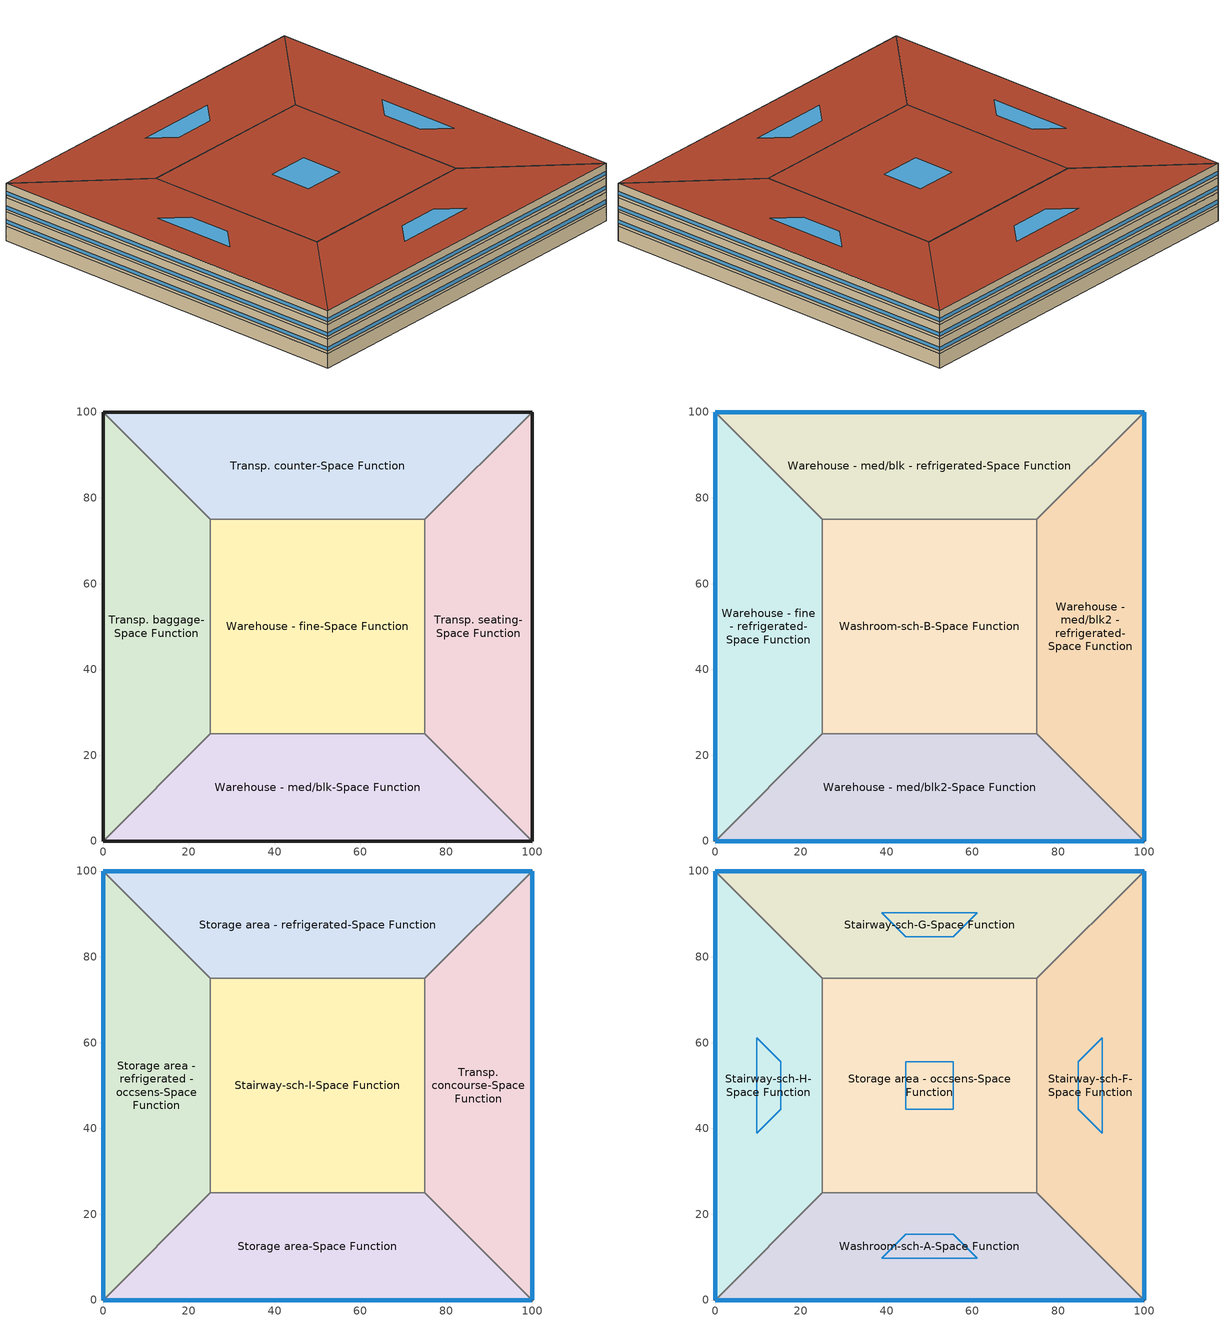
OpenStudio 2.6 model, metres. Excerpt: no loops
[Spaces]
Transp. baggage-Space Function
 floor ground: 0,0 0,100 25,75 25,25 z0
 wall ground: 0,100 0,0 z0:3.8
 wall to Transp. counter-Space Function: 25,75 0,100 z0:3.8
 wall to Warehouse - fine-Space Function: 25,25 25,75 z0:3.8
 wall to Warehouse - med/blk-Space Function: 0,0 25,25 z0:3.8
Transp. counter-Space Function
 floor ground: 0,100 100,100 75,75 25,75 z0
 wall ground: 100,100 0,100 z0:3.8
 wall to Transp. seating-Space Function: 75,75 100,100 z0:3.8
 wall to Warehouse - fine-Space Function: 25,75 75,75 z0:3.8
Transp. seating-Space Function
 floor ground: 100,100 100,0 75,25 75,75 z0
 wall ground: 100,0 100,100 z0:3.8
 wall to Warehouse - med/blk-Space Function: 75,25 100,0 z0:3.8
 wall to Warehouse - fine-Space Function: 75,75 75,25 z0:3.8
Warehouse - med/blk-Space Function
 floor ground: 100,0 0,0 25,25 75,25 z0
 wall ground: 0,0 100,0 z0:3.8
 wall to Warehouse - fine-Space Function: 75,25 25,25 z0:3.8
Warehouse - fine-Space Function
 floor ground: 25,25 25,75 75,75 75,25 z0
Warehouse - fine - refrigerated-Space Function
 floor to Transp. baggage-Space Function: 0,0 0,100 25,75 25,25 z3.8
 wall outside: 0,100 0,0 z3.8:7.6
 wall to Warehouse - med/blk - refrigerated-Space Function: 25,75 0,100 z3.8:7.6
 wall to Washroom-sch-B-Space Function: 25,25 25,75 z3.8:7.6
 wall to Warehouse - med/blk2-Space Function: 0,0 25,25 z3.8:7.6
 window: 0,99.97 0,0.03 z4.56:5.51
Warehouse - med/blk - refrigerated-Space Function
 floor to Transp. counter-Space Function: 0,100 100,100 75,75 25,75 z3.8
 wall outside: 100,100 0,100 z3.8:7.6
 wall to Warehouse - med/blk2 - refrigerated-Space Function: 75,75 100,100 z3.8:7.6
 wall to Washroom-sch-B-Space Function: 25,75 75,75 z3.8:7.6
 window: 99.97,100 0.03,100 z4.56:5.51
Warehouse - med/blk2 - refrigerated-Space Function
 floor to Transp. seating-Space Function: 100,100 100,0 75,25 75,75 z3.8
 wall outside: 100,0 100,100 z3.8:7.6
 wall to Warehouse - med/blk2-Space Function: 75,25 100,0 z3.8:7.6
 wall to Washroom-sch-B-Space Function: 75,75 75,25 z3.8:7.6
 window: 100,0.03 100,99.97 z4.56:5.51
Warehouse - med/blk2-Space Function
 floor to Warehouse - med/blk-Space Function: 100,0 0,0 25,25 75,25 z3.8
 wall outside: 0,0 100,0 z3.8:7.6
 wall to Washroom-sch-B-Space Function: 75,25 25,25 z3.8:7.6
 window: 0.03,0 99.97,0 z4.56:5.51
Washroom-sch-B-Space Function
 floor to Warehouse - fine-Space Function: 25,25 25,75 75,75 75,25 z3.8
Storage area - refrigerated - occsens-Space Function
 floor to Warehouse - fine - refrigerated-Space Function: 0,0 0,100 25,75 25,25 z7.6
 wall outside: 0,100 0,0 z7.6:11.4
 wall to Storage area - refrigerated-Space Function: 25,75 0,100 z7.6:11.4
 wall to Stairway-sch-I-Space Function: 25,25 25,75 z7.6:11.4
 wall to Storage area-Space Function: 0,0 25,25 z7.6:11.4
 window: 0,99.97 0,0.03 z8.36:9.31
Storage area - refrigerated-Space Function
 floor to Warehouse - med/blk - refrigerated-Space Function: 0,100 100,100 75,75 25,75 z7.6
 wall outside: 100,100 0,100 z7.6:11.4
 wall to Transp. concourse-Space Function: 75,75 100,100 z7.6:11.4
 wall to Stairway-sch-I-Space Function: 25,75 75,75 z7.6:11.4
 window: 99.97,100 0.03,100 z8.36:9.31
Transp. concourse-Space Function
 floor to Warehouse - med/blk2 - refrigerated-Space Function: 100,100 100,0 75,25 75,75 z7.6
 wall outside: 100,0 100,100 z7.6:11.4
 wall to Storage area-Space Function: 75,25 100,0 z7.6:11.4
 wall to Stairway-sch-I-Space Function: 75,75 75,25 z7.6:11.4
 window: 100,0.03 100,99.97 z8.36:9.31
Storage area-Space Function
 floor to Warehouse - med/blk2-Space Function: 100,0 0,0 25,25 75,25 z7.6
 wall outside: 0,0 100,0 z7.6:11.4
 wall to Stairway-sch-I-Space Function: 75,25 25,25 z7.6:11.4
 window: 0.03,0 99.97,0 z8.36:9.31
Stairway-sch-I-Space Function
 floor to Washroom-sch-B-Space Function: 25,25 25,75 75,75 75,25 z7.6
Stairway-sch-H-Space Function
 floor to Storage area - refrigerated - occsens-Space Function: 0,0 0,100 25,75 25,25 z11.4
 wall outside: 0,100 0,0 z11.4:15.2
 wall to Stairway-sch-G-Space Function: 25,75 0,100 z11.4:15.2
 wall to Storage area - occsens-Space Function: 25,25 25,75 z11.4:15.2
 wall to Washroom-sch-A-Space Function: 0,0 25,25 z11.4:15.2
 window: 0,99.97 0,0.03 z12.16:13.11
 roof outside: 25,25 25,75 0,100 0,0 z15.2
 skylight: 15.3,44.41 15.3,55.59 9.7,61.18 9.7,38.82 z15.2
Stairway-sch-G-Space Function
 floor to Storage area - refrigerated-Space Function: 0,100 100,100 75,75 25,75 z11.4
 wall outside: 100,100 0,100 z11.4:15.2
 wall to Stairway-sch-F-Space Function: 75,75 100,100 z11.4:15.2
 wall to Storage area - occsens-Space Function: 25,75 75,75 z11.4:15.2
 window: 99.97,100 0.03,100 z12.16:13.11
 roof outside: 25,75 75,75 100,100 0,100 z15.2
 skylight: 44.41,84.7 55.59,84.7 61.18,90.3 38.82,90.3 z15.2
Stairway-sch-F-Space Function
 floor to Transp. concourse-Space Function: 100,100 100,0 75,25 75,75 z11.4
 wall outside: 100,0 100,100 z11.4:15.2
 wall to Washroom-sch-A-Space Function: 75,25 100,0 z11.4:15.2
 wall to Storage area - occsens-Space Function: 75,75 75,25 z11.4:15.2
 window: 100,0.03 100,99.97 z12.16:13.11
 roof outside: 75,75 75,25 100,0 100,100 z15.2
 skylight: 84.7,55.59 84.7,44.41 90.3,38.82 90.3,61.18 z15.2
Washroom-sch-A-Space Function
 floor to Storage area-Space Function: 100,0 0,0 25,25 75,25 z11.4
 wall outside: 0,0 100,0 z11.4:15.2
 wall to Storage area - occsens-Space Function: 75,25 25,25 z11.4:15.2
 window: 0.03,0 99.97,0 z12.16:13.11
 roof outside: 75,25 25,25 0,0 100,0 z15.2
 skylight: 55.59,15.3 44.41,15.3 38.82,9.7 61.18,9.7 z15.2
Storage area - occsens-Space Function
 floor to Stairway-sch-I-Space Function: 25,25 25,75 75,75 75,25 z11.4
 roof outside: 75,25 75,75 25,75 25,25 z15.2
 skylight: 55.59,44.41 55.59,55.59 44.41,55.59 44.41,44.41 z15.2
[Building]
Building 1: Default Construction Set=BTAP-Mass at hdd = 6250.0; Standards Number of Stories=4; Standards Number of Above Ground Stories=4; Standards Building Type=NECB2011_unknown
[Site]
Fort McMurray AP_AB_CAN: Latitude {deg}=56.653; Longitude {deg}=-111.223; Time Zone {hr}=-7; Elevation {m}=369.1
[Site:WaterMainsTemperature]
Calculation Method=Correlation; Annual Average Outdoor Air Temperature {C}=1.875; Maximum Difference In Monthly Average Outdoor Air Temperatures {deltaC}=34.4
[SizingPeriod:DesignDay] Barometric Pressure {Pa}=96969; Sky Clearness=0; Rain Indicator=0; Snow Indicator=0; Day of Month=21; Daylight Saving Time Indicator=0; Humidity Indicating Type=Wetbulb; Dry-Bulb Temperature Range Modifier Type=DefaultMultipliers
Name | Maximum Dry-Bulb Temperature {C} | Daily Dry-Bulb Temperature Range {deltaC} | Humidity Indicating Conditions at Maximum Dry-Bulb | Wind Speed {m/s} | Wind Direction {deg} | Month | Day Type | Solar Model Indicator | ASHRAE Taub | ASHRAE Taud
Fort McMurray AP Ann Htg 99.6% Condns DB | -36.2 | 0 | -36.2 | 1 | 90 | 1 | WinterDesignDay | ASHRAEClearSky
Fort McMurray AP Ann Clg .4% Condns DB=>MWB | 28.9 | 12.4 | 17.8 | 3.7 | 250 | 7 | SummerDesignDay | ASHRAETau | 0.377 | 2.403
[Site:GroundTemperature:BuildingSurface]
19.527, 19.502, 19.536, 19.598, 20.002, 21.64, 22.225, 22.375, 21.449, 20.121, 19.802, 19.633
[Material:NoMass] Roughness=Smooth; Thermal Absorptance=0.9; Solar Absorptance=0.7
Name | Thermal Resistance {m2-K/W} | Visible Absorptance
Typical Carpet Pad; Typical Carpet Pad 1 | 0.21648 | 0.8
Typical Insulation 1 | 5.91238 | 0.7
Typical Insulation 2 | 4.49096 | 0.7
Typical Insulation 3 | 6.17282 | 0.7
Typical Carpet Pad 2 | 1.25503 | 0.8
Typical Carpet Pad 3; Typical Carpet Pad 4 | 3.45515 | 0.8
Typical Insulation 4 | 0.454528 | 0.7
Typical Insulation 5 | 0.454545 | 0.7
[Material]
Name | Roughness | Thickness {m} | Conductivity {W/m-K} | Density {kg/m3} | Specific Heat {J/kg-K} | Thermal Absorptance | Solar Absorptance | Visible Absorptance
G05 25mm wood | MediumSmooth | 0.0254 | 0.15 | 608 | 1630 | 0.9 | 0.5 | 0.5
100mm Normalweight concrete floor 1 | MediumSmooth | 0.1016 | 2.31 | 2322 | 832
G01 13mm gypsum board 1 | Smooth | 0.0127 | 0.16 | 800 | 1090 | 0.9 | 0.7 | 0.5
4 in. Normalweight Concrete Floor 1 | MediumRough | 0.1016 | 2.31 | 2322 | 832 | 0.9 | 0.7 | 0.7
1IN Stucco 1 | Smooth | 0.0253 | 0.6918 | 1858 | 837 | 0.9 | 0.7 | 0.92
8IN CONCRETE HW RefBldg 1 | Rough | 0.2032 | 1.311 | 2240 | 836.8 | 0.9 | 0.7 | 0.7
1/2IN Gypsum 1 | Smooth | 0.0127 | 0.16 | 784.9 | 830 | 0.9 | 0.4 | 0.4
Metal Roof Surface 1; F08 Metal surface 1 | Smooth | 0.0008 | 45.28 | 7824 | 500 | 0.9 | 0.7 | 0.7
6 in. Normalweight Concrete Floor 1; 6 in. Normalweight Concrete Floor 2; 6 in. Normalweight Concrete Floor 3 | MediumRough | 0.1524 | 2.31 | 2322 | 832 | 0.9 | 0.7 | 0.7
[Construction]
BTAP-Int-Partition; BTAP-Int-Door: G05 25mm wood
BTAP-Int-Floor: 100mm Normalweight concrete floor 1, Typical Carpet Pad
BTAP-Int-Wall: G01 13mm gypsum board 1, G01 13mm gypsum board 1
BTAP-Int-Ceiling: Typical Carpet Pad, 100mm Normalweight concrete floor 1
BTAP-Int-Window: SimpleGlazing
BTAP-Ext-Floor-Mass:U-0.162: Typical Insulation 1, 4 in. Normalweight Concrete Floor 1, Typical Carpet Pad 1
BTAP-Ext-Wall-Mass:U-0.21: 1IN Stucco 1, 8IN CONCRETE HW RefBldg 1, Typical Insulation 2, 1/2IN Gypsum 1
BTAP-Ext-Roof-Metal:U-0.162: Metal Roof Surface 1, Typical Insulation 3
BTAP-Grnd-Floor-Mass:U-0.757: 6 in. Normalweight Concrete Floor 1, Typical Carpet Pad 2
BTAP-Grnd-Wall-Mass:U-0.284: 6 in. Normalweight Concrete Floor 2, Typical Carpet Pad 3
BTAP-Grnd-Roof-Mass:U-0.284: 6 in. Normalweight Concrete Floor 3, Typical Carpet Pad 4
BTAP-Ext-FixedWindow:U=0.220 SHGC=0.600; BTAP-Ext-GlassDoors:U=0.220 SHGC=0.600; BTAP-Ext-Skylights:U=0.220 SHGC=0.600; BTAP-Ext-DaylightDomes:U=0.220 SHGC=0.600; BTAP-Ext-DaylightDiffuser:U=0.220 SHGC=0.600: SimpleGlazing:U=0.220 SHGC=0.600
BTAP-Ext-Door:U-2.2: F08 Metal surface 1, Typical Insulation 4
BTAP-Ext-OverHeadDoor:U-2.2: Typical Insulation 5
[DefaultConstructionSet]
BTAP-Mass at hdd = 6250.0: Default Exterior Surface Constructions=BTAP-Mass at hdd = 6250.0; Default Interior Surface Constructions=Default Surface Constructions 2; Default Ground Contact Surface Constructions=BTAP-Mass at hdd = 6250.0 1; Default Exterior SubSurface Constructions=BTAP-Mass at hdd = 6250.0; Default Interior SubSurface Constructions=Default Sub Surface Constructions 2; Interior Partition Construction=BTAP-Int-Partition
[DefaultSurfaceConstructions]
Name | Floor Construction | Wall Construction | Roof Ceiling Construction
Default Surface Constructions 2 | BTAP-Int-Floor | BTAP-Int-Wall | BTAP-Int-Ceiling
BTAP-Mass at hdd = 6250.0 | BTAP-Ext-Floor-Mass:U-0.162 | BTAP-Ext-Wall-Mass:U-0.21 | BTAP-Ext-Roof-Metal:U-0.162
BTAP-Mass at hdd = 6250.0 1 | BTAP-Grnd-Floor-Mass:U-0.757 | BTAP-Grnd-Wall-Mass:U-0.284 | BTAP-Grnd-Roof-Mass:U-0.284
[DefaultSubSurfaceConstructions]
Name | Fixed Window Construction | Operable Window Construction | Door Construction | Glass Door Construction | Overhead Door Construction | Skylight Construction | Tubular Daylight Dome Construction | Tubular Daylight Diffuser Construction
Default Sub Surface Constructions 2 | BTAP-Int-Window | BTAP-Int-Window | BTAP-Int-Door
BTAP-Mass at hdd = 6250.0 | BTAP-Ext-FixedWindow:U=0.220 SHGC=0.600 | BTAP-Ext-FixedWindow:U=0.220 SHGC=0.600 | BTAP-Ext-Door:U-2.2 | BTAP-Ext-GlassDoors:U=0.220 SHGC=0.600 | BTAP-Ext-OverHeadDoor:U-2.2 | BTAP-Ext-Skylights:U=0.220 SHGC=0.600 | BTAP-Ext-DaylightDomes:U=0.220 SHGC=0.600 | BTAP-Ext-DaylightDiffuser:U=0.220 SHGC=0.600
[WindowMaterial:SimpleGlazingSystem] U-Factor {W/m2-K}=2.2; Solar Heat Gain Coefficient=0.6; Visible Transmittance=0.21
SimpleGlazing; SimpleGlazing:U=0.220 SHGC=0.600
[BuildingStory] Nominal Floor to Floor Height {m}=3.8
Name | Nominal Z Coordinate {m}
Story 1 | 0
Story 2 | 3.8
Story 3 | 7.6
Story 4 | 11.4
[Space]
Name | Space Type | Building Story | Thermal Zone
Transp. baggage-Space Function | Space Function Transp. baggage | Story 1 | ALL_ST=Transp. baggage_FL=Story 1_SCH=H
Transp. counter-Space Function | Space Function Transp. counter | Story 1 | ALL_ST=Transp. counter_FL=Story 1_SCH=H
Transp. seating-Space Function | Space Function Transp. seating | Story 1 | ALL_ST=Transp. seating_FL=Story 1_SCH=H
Warehouse - med/blk-Space Function | Space Function Warehouse - med/blk | Story 1 | ALL_ST=Warehouse - med/blk_FL=Story 1_SCH=A
Warehouse - fine-Space Function | Space Function Warehouse - fine | Story 1 | ALL_ST=Warehouse - fine_FL=Story 1_SCH=A
Warehouse - fine - refrigerated-Space Function | Space Function Warehouse - fine - refrigerated | Story 2 | ALL_ST=Warehouse - fine - refrigerated_FL=Story 2_SCH=A
Warehouse - med/blk - refrigerated-Space Function | Space Function Warehouse - med/blk - refrigerated | Story 2 | ALL_ST=Warehouse - med/blk - refrigerated_FL=Story 2_SCH=A
Warehouse - med/blk2 - refrigerated-Space Function | Space Function Warehouse - med/blk2 - refrigerated | Story 2 | ALL_ST=Warehouse - med/blk2 - refrigerated_FL=Story 2_SCH=A
Warehouse - med/blk2-Space Function | Space Function Warehouse - med/blk2 | Story 2 | ALL_ST=Warehouse - med/blk2_FL=Story 2_SCH=A
Washroom-sch-B-Space Function | Space Function Washroom-sch-A | Story 2 | WET_ST=Washroom-sch-B_FL=Story 2_SCHA
Storage area - refrigerated - occsens-Space Function | Space Function Storage area - refrigerated - occsens | Story 3 | ALL_ST=Storage area - refrigerated - occsens_FL=Story 3_SCH=E
Storage area - refrigerated-Space Function | Space Function Storage area - refrigerated | Story 3 | ALL_ST=Storage area - refrigerated_FL=Story 3_SCH=E
Transp. concourse-Space Function | Space Function Transp. concourse | Story 3 | ALL_ST=Transp. concourse_FL=Story 3_SCH=H
Storage area-Space Function | Space Function Storage area | Story 3 | ALL_ST=Storage area_FL=Story 3_SCH=E
Stairway-sch-I-Space Function | Space Function Stairway-sch-A | Story 3 | WILD_ST=Stairway-sch-I_FL=Story 3_SCH=A
Stairway-sch-H-Space Function | Space Function Stairway-sch-A | Story 4 | WILD_ST=Stairway-sch-H_FL=Story 4_SCH=A
Stairway-sch-G-Space Function | Space Function Stairway-sch-A | Story 4 | WILD_ST=Stairway-sch-G_FL=Story 4_SCH=A
Stairway-sch-F-Space Function | Space Function Stairway-sch-A | Story 4 | WILD_ST=Stairway-sch-F_FL=Story 4_SCH=A
Washroom-sch-A-Space Function | Space Function Washroom-sch-A | Story 4 | WET_ST=Washroom-sch-A_FL=Story 4_SCHA
Storage area - occsens-Space Function | Space Function Storage area - occsens | Story 4 | ALL_ST=Storage area - occsens_FL=Story 4_SCH=E
[SpaceType] Standards Building Type=Space Function
Name | Default Schedule Set | Design Specification Outdoor Air Object | Standards Space Type
Space Function Storage area | Space Function Storage area Schedule Set | Space Function Storage area Ventilation | Storage area
Space Function Storage area - occsens | Space Function Storage area - occsens Schedule Set | Space Function Storage area - occsens Ventilation | Storage area - occsens
Space Function Storage area - refrigerated | Space Function Storage area - refrigerated Schedule Set | Space Function Storage area - refrigerated Ventilation | Storage area - refrigerated
Space Function Storage area - refrigerated - occsens | Space Function Storage area - refrigerated - occsens Schedule Set | Space Function Storage area - refrigerated - occsens Ventilation | Storage area - refrigerated - occsens
Space Function Transp. baggage | Space Function Transp. baggage Schedule Set | Space Function Transp. baggage Ventilation | Transp. baggage
Space Function Transp. concourse | Space Function Transp. concourse Schedule Set | Space Function Transp. concourse Ventilation | Transp. concourse
Space Function Transp. counter | Space Function Transp. counter Schedule Set | Space Function Transp. counter Ventilation | Transp. counter
Space Function Transp. seating | Space Function Transp. seating Schedule Set | Space Function Transp. seating Ventilation | Transp. seating
Space Function Warehouse - fine | Space Function Warehouse - fine Schedule Set | Space Function Warehouse - fine Ventilation | Warehouse - fine
Space Function Warehouse - fine - refrigerated | Space Function Warehouse - fine - refrigerated Schedule Set | Space Function Warehouse - fine - refrigerated Ventilation | Warehouse - fine - refrigerated
Space Function Warehouse - med/blk | Space Function Warehouse - med/blk Schedule Set | Space Function Warehouse - med/blk Ventilation | Warehouse - med/blk
Space Function Warehouse - med/blk - refrigerated | Space Function Warehouse - med/blk - refrigerated Schedule Set | Space Function Warehouse - med/blk - refrigerated Ventilation | Warehouse - med/blk - refrigerated
Space Function Warehouse - med/blk2 | Space Function Warehouse - med/blk2 Schedule Set | Space Function Warehouse - med/blk2 Ventilation | Warehouse - med/blk2
Space Function Warehouse - med/blk2 - refrigerated | Space Function Warehouse - med/blk2 - refrigerated Schedule Set | Space Function Warehouse - med/blk2 - refrigerated Ventilation | Warehouse - med/blk2 - refrigerated
Space Function Washroom-sch-A | Space Function Washroom-sch-A Schedule Set | Space Function Washroom-sch-A Ventilation | Washroom-sch-A
Space Function Stairway-sch-A | Space Function Stairway-sch-A Schedule Set | Space Function Stairway-sch-A Ventilation | Stairway-sch-A
[People:Definition] Number of People Calculation Method=People/Area; Fraction Radiant=0.3
Name | People per Space Floor Area {person/m2}
Space Function Storage area People Definition; Space Function Storage area - occsens People Definition; Space Function Storage area - refrigerated People Definition; Space Function Storage area - refrigerated - occsens People Definition; Space Function Warehouse - med/blk People Definition; Space Function Warehouse - med/blk - refrigerated People Definition; Space Function Warehouse - med/blk2 People Definition; Space Function Warehouse - med/blk2 - refrigerated People Definition | 0.0100104
Space Function Transp. baggage People Definition; Space Function Transp. concourse People Definition | 0.0500522
Space Function Transp. counter People Definition; Space Function Transp. seating People Definition | 0.0999967
Space Function Warehouse - fine People Definition; Space Function Warehouse - fine - refrigerated People Definition | 0.0200209
Space Function Washroom-sch-A People Definition | 0.0333681
Space Function Stairway-sch-A People Definition | 0.0049514
[People] Work Efficiency Schedule=Work Efficiency Schedule; Clothing Insulation Schedule=Clothing Schedule; Air Velocity Schedule=Air Velocity Schedule; Multiplier=1
Name | People Definition | Space or SpaceType
Space Function Storage area People | Space Function Storage area People Definition | Space Function Storage area
Space Function Storage area - occsens People | Space Function Storage area - occsens People Definition | Space Function Storage area - occsens
Space Function Storage area - refrigerated People | Space Function Storage area - refrigerated People Definition | Space Function Storage area - refrigerated
Space Function Storage area - refrigerated - occsens People | Space Function Storage area - refrigerated - occsens People Definition | Space Function Storage area - refrigerated - occsens
Space Function Transp. baggage People | Space Function Transp. baggage People Definition | Space Function Transp. baggage
Space Function Transp. concourse People | Space Function Transp. concourse People Definition | Space Function Transp. concourse
Space Function Transp. counter People | Space Function Transp. counter People Definition | Space Function Transp. counter
Space Function Transp. seating People | Space Function Transp. seating People Definition | Space Function Transp. seating
Space Function Warehouse - fine People | Space Function Warehouse - fine People Definition | Space Function Warehouse - fine
Space Function Warehouse - fine - refrigerated People | Space Function Warehouse - fine - refrigerated People Definition | Space Function Warehouse - fine - refrigerated
Space Function Warehouse - med/blk People | Space Function Warehouse - med/blk People Definition | Space Function Warehouse - med/blk
Space Function Warehouse - med/blk - refrigerated People | Space Function Warehouse - med/blk - refrigerated People Definition | Space Function Warehouse - med/blk - refrigerated
Space Function Warehouse - med/blk2 People | Space Function Warehouse - med/blk2 People Definition | Space Function Warehouse - med/blk2
Space Function Warehouse - med/blk2 - refrigerated People | Space Function Warehouse - med/blk2 - refrigerated People Definition | Space Function Warehouse - med/blk2 - refrigerated
Space Function Washroom-sch-A People | Space Function Washroom-sch-A People Definition | Space Function Washroom-sch-A
Space Function Stairway-sch-A People | Space Function Stairway-sch-A People Definition | Space Function Stairway-sch-A
[Lights:Definition] Design Level Calculation Method=Watts/Area; Fraction Radiant=0.5; Fraction Visible=0.2
Name | Watts per Space Floor Area {W/m2}
Space Function Storage area Lights Definition; Space Function Storage area - refrigerated Lights Definition | 6.79994
Space Function Storage area - occsens Lights Definition; Space Function Storage area - refrigerated - occsens Lights Definition | 6.11995
Space Function Transp. baggage Lights Definition | 8.19993
Space Function Transp. concourse Lights Definition | 3.89997
Space Function Transp. counter Lights Definition | 11.5999
Space Function Transp. seating Lights Definition | 5.79995
Space Function Warehouse - fine Lights Definition; Space Function Warehouse - fine - refrigerated Lights Definition; Space Function Warehouse - med/blk2 Lights Definition; Space Function Warehouse - med/blk2 - refrigerated Lights Definition | 10.1999
Space Function Warehouse - med/blk Lights Definition; Space Function Warehouse - med/blk - refrigerated Lights Definition | 6.39995
Space Function Washroom-sch-A Lights Definition | 9.44992
Space Function Stairway-sch-A Lights Definition | 7.39994
[Lights] Fraction Replaceable=1
Name | Lights Definition | Space or SpaceType
Space Function Storage area Lights | Space Function Storage area Lights Definition | Space Function Storage area
Space Function Storage area - occsens Lights | Space Function Storage area - occsens Lights Definition | Space Function Storage area - occsens
Space Function Storage area - refrigerated Lights | Space Function Storage area - refrigerated Lights Definition | Space Function Storage area - refrigerated
Space Function Storage area - refrigerated - occsens Lights | Space Function Storage area - refrigerated - occsens Lights Definition | Space Function Storage area - refrigerated - occsens
Space Function Transp. baggage Lights | Space Function Transp. baggage Lights Definition | Space Function Transp. baggage
Space Function Transp. concourse Lights | Space Function Transp. concourse Lights Definition | Space Function Transp. concourse
Space Function Transp. counter Lights | Space Function Transp. counter Lights Definition | Space Function Transp. counter
Space Function Transp. seating Lights | Space Function Transp. seating Lights Definition | Space Function Transp. seating
Space Function Warehouse - fine Lights | Space Function Warehouse - fine Lights Definition | Space Function Warehouse - fine
Space Function Warehouse - fine - refrigerated Lights | Space Function Warehouse - fine - refrigerated Lights Definition | Space Function Warehouse - fine - refrigerated
Space Function Warehouse - med/blk Lights | Space Function Warehouse - med/blk Lights Definition | Space Function Warehouse - med/blk
Space Function Warehouse - med/blk - refrigerated Lights | Space Function Warehouse - med/blk - refrigerated Lights Definition | Space Function Warehouse - med/blk - refrigerated
Space Function Warehouse - med/blk2 Lights | Space Function Warehouse - med/blk2 Lights Definition | Space Function Warehouse - med/blk2
Space Function Warehouse - med/blk2 - refrigerated Lights | Space Function Warehouse - med/blk2 - refrigerated Lights Definition | Space Function Warehouse - med/blk2 - refrigerated
Space Function Washroom-sch-A Lights | Space Function Washroom-sch-A Lights Definition | Space Function Washroom-sch-A
Space Function Stairway-sch-A Lights | Space Function Stairway-sch-A Lights Definition | Space Function Stairway-sch-A
[DesignSpecification:OutdoorAir] Outdoor Air Method=Sum
Name | Outdoor Air Flow per Floor Area {m3/s-m2}
Space Function Storage area Ventilation; Space Function Storage area - occsens Ventilation; Space Function Storage area - refrigerated Ventilation; Space Function Storage area - refrigerated - occsens Ventilation | 0.0003556
Space Function Transp. baggage Ventilation; Space Function Transp. counter Ventilation | 0.00087884
Space Function Transp. concourse Ventilation; Space Function Transp. seating Ventilation | 0.0041148
Space Function Warehouse - fine Ventilation; Space Function Warehouse - fine - refrigerated Ventilation; Space Function Warehouse - med/blk Ventilation; Space Function Warehouse - med/blk - refrigerated Ventilation; Space Function Warehouse - med/blk2 Ventilation; Space Function Warehouse - med/blk2 - refrigerated Ventilation; Space Function Washroom-sch-A Ventilation; Space Function Stairway-sch-A Ventilation | 0.0003048
[DefaultScheduleSet] People Activity Level Schedule=NECB-Activity; Infiltration Schedule=Always On
Name | Number of People Schedule | Lighting Schedule | Electric Equipment Schedule
Space Function Storage area Schedule Set; Space Function Storage area - occsens Schedule Set; Space Function Storage area - refrigerated Schedule Set; Space Function Storage area - refrigerated - occsens Schedule Set | NECB-E-Occupancy | NECB-E-Lighting | NECB-E-Electric-Equipment
Space Function Transp. baggage Schedule Set; Space Function Transp. concourse Schedule Set; Space Function Transp. counter Schedule Set; Space Function Transp. seating Schedule Set | NECB-H-Occupancy | NECB-H-Lighting | NECB-H-Electric-Equipment
Space Function Warehouse - fine Schedule Set; Space Function Warehouse - fine - refrigerated Schedule Set; Space Function Warehouse - med/blk Schedule Set; Space Function Warehouse - med/blk - refrigerated Schedule Set; Space Function Warehouse - med/blk2 Schedule Set; Space Function Warehouse - med/blk2 - refrigerated Schedule Set; Space Function Washroom-sch-A Schedule Set; Space Function Stairway-sch-A Schedule Set | NECB-A-Occupancy | NECB-A-Lighting | NECB-A-Electric-Equipment
[ThermostatSetpoint:DualSetpoint]
Name | Heating Setpoint Temperature Schedule | Cooling Setpoint Temperature Schedule
Space Function Washroom-sch-A Thermostat 3; Space Function Washroom-sch-A Thermostat 4; Space Function Warehouse - fine Thermostat 3; Space Function Warehouse - fine - refrigerated Thermostat 3; Space Function Warehouse - med/blk Thermostat 3; Space Function Warehouse - med/blk - refrigerated Thermostat 3; Space Function Warehouse - med/blk2 Thermostat 3; Space Function Warehouse - med/blk2 - refrigerated Thermostat 3; Space Function Stairway-sch-A Thermostat 1; Space Function Stairway-sch-A Thermostat 2; Space Function Stairway-sch-A Thermostat 3; Space Function Stairway-sch-A Thermostat 4 | NECB-A-Thermostat Setpoint-Heating | NECB-A-Thermostat Setpoint-Cooling
Space Function Storage area Thermostat 3; Space Function Storage area - occsens Thermostat 3; Space Function Storage area - refrigerated Thermostat 3; Space Function Storage area - refrigerated - occsens Thermostat 3 | NECB-E-Thermostat Setpoint-Heating | NECB-E-Thermostat Setpoint-Cooling
Space Function Transp. baggage Thermostat 3; Space Function Transp. concourse Thermostat 3; Space Function Transp. counter Thermostat 3; Space Function Transp. seating Thermostat 3 | NECB-H-Thermostat Setpoint-Heating | NECB-H-Thermostat Setpoint-Cooling
[ElectricEquipment:Definition] Design Level Calculation Method=Watts/Area; Fraction Radiant=0.5
Name | Watts per Space Floor Area {W/m2}
Space Function Storage area Elec Equip Definition; Space Function Storage area - occsens Elec Equip Definition; Space Function Storage area - refrigerated Elec Equip Definition; Space Function Storage area - refrigerated - occsens Elec Equip Definition; Space Function Warehouse - fine Elec Equip Definition; Space Function Warehouse - fine - refrigerated Elec Equip Definition; Space Function Warehouse - med/blk Elec Equip Definition; Space Function Warehouse - med/blk - refrigerated Elec Equip Definition; Space Function Warehouse - med/blk2 Elec Equip Definition; Space Function Warehouse - med/blk2 - refrigerated Elec Equip Definition; Space Function Washroom-sch-A Elec Equip Definition | 0.999992
Space Function Transp. baggage Elec Equip Definition; Space Function Transp. counter Elec Equip Definition | 2.49998
[ElectricEquipment]
Name | Electric Equipment Definition | Space or SpaceType
Space Function Storage area Elec Equip | Space Function Storage area Elec Equip Definition | Space Function Storage area
Space Function Storage area - occsens Elec Equip | Space Function Storage area - occsens Elec Equip Definition | Space Function Storage area - occsens
Space Function Storage area - refrigerated Elec Equip | Space Function Storage area - refrigerated Elec Equip Definition | Space Function Storage area - refrigerated
Space Function Storage area - refrigerated - occsens Elec Equip | Space Function Storage area - refrigerated - occsens Elec Equip Definition | Space Function Storage area - refrigerated - occsens
Space Function Transp. baggage Elec Equip | Space Function Transp. baggage Elec Equip Definition | Space Function Transp. baggage
Space Function Transp. counter Elec Equip | Space Function Transp. counter Elec Equip Definition | Space Function Transp. counter
Space Function Warehouse - fine Elec Equip | Space Function Warehouse - fine Elec Equip Definition | Space Function Warehouse - fine
Space Function Warehouse - fine - refrigerated Elec Equip | Space Function Warehouse - fine - refrigerated Elec Equip Definition | Space Function Warehouse - fine - refrigerated
Space Function Warehouse - med/blk Elec Equip | Space Function Warehouse - med/blk Elec Equip Definition | Space Function Warehouse - med/blk
Space Function Warehouse - med/blk - refrigerated Elec Equip | Space Function Warehouse - med/blk - refrigerated Elec Equip Definition | Space Function Warehouse - med/blk - refrigerated
Space Function Warehouse - med/blk2 Elec Equip | Space Function Warehouse - med/blk2 Elec Equip Definition | Space Function Warehouse - med/blk2
Space Function Warehouse - med/blk2 - refrigerated Elec Equip | Space Function Warehouse - med/blk2 - refrigerated Elec Equip Definition | Space Function Warehouse - med/blk2 - refrigerated
Space Function Washroom-sch-A Elec Equip | Space Function Washroom-sch-A Elec Equip Definition | Space Function Washroom-sch-A
[SpaceInfiltration:DesignFlowRate] Design Flow Rate Calculation Method=Flow/ExteriorArea
Name | Space or SpaceType | Schedule | Flow per Exterior Surface Area {m3/s-m2} | Constant Term Coefficient | Temperature Term Coefficient | Velocity Term Coefficient | Velocity Squared Term Coefficient
Stairway-sch-F-Space Function Infiltration | Stairway-sch-F-Space Function | Always On Discrete | 0.00025 | 0 | 0 | 0.224 | 0
Stairway-sch-G-Space Function Infiltration | Stairway-sch-G-Space Function | Always On Discrete | 0.00025 | 0 | 0 | 0.224 | 0
Stairway-sch-H-Space Function Infiltration | Stairway-sch-H-Space Function | Always On Discrete | 0.00025 | 0 | 0 | 0.224 | 0
Storage area - occsens-Space Function Infiltration | Storage area - occsens-Space Function | Always On Discrete | 0.00025 | 0 | 0 | 0.224 | 0
Storage area - refrigerated - occsens-Space Function Infiltration | Storage area - refrigerated - occsens-Space Function | Always On Discrete | 0.00025 | 0 | 0 | 0.224 | 0
Storage area - refrigerated-Space Function Infiltration | Storage area - refrigerated-Space Function | Always On Discrete | 0.00025 | 0 | 0 | 0.224 | 0
Storage area-Space Function Infiltration | Storage area-Space Function | Always On Discrete | 0.00025 | 0 | 0 | 0.224 | 0
Transp. concourse-Space Function Infiltration | Transp. concourse-Space Function | Always On Discrete | 0.00025 | 0 | 0 | 0.224 | 0
Warehouse - fine - refrigerated-Space Function Infiltration | Warehouse - fine - refrigerated-Space Function | Always On Discrete | 0.00025 | 0 | 0 | 0.224 | 0
Warehouse - med/blk - refrigerated-Space Function Infiltration | Warehouse - med/blk - refrigerated-Space Function | Always On Discrete | 0.00025 | 0 | 0 | 0.224 | 0
Warehouse - med/blk2 - refrigerated-Space Function Infiltration | Warehouse - med/blk2 - refrigerated-Space Function | Always On Discrete | 0.00025 | 0 | 0 | 0.224 | 0
Warehouse - med/blk2-Space Function Infiltration | Warehouse - med/blk2-Space Function | Always On Discrete | 0.00025 | 0 | 0 | 0.224 | 0
Washroom-sch-A-Space Function Infiltration | Washroom-sch-A-Space Function | Always On Discrete | 0.00025 | 0 | 0 | 0.224 | 0
Space Function Stairway-sch-A Infiltration | Space Function Stairway-sch-A |  | 0.000250063
[ThermalZone] Use Ideal Air Loads=No
Name | Thermostat
WET_ST=Washroom-sch-A_FL=Story 4_SCHA | Space Function Washroom-sch-A Thermostat 3
WET_ST=Washroom-sch-B_FL=Story 2_SCHA | Space Function Washroom-sch-A Thermostat 4
ALL_ST=Storage area_FL=Story 3_SCH=E | Space Function Storage area Thermostat 3
ALL_ST=Storage area - occsens_FL=Story 4_SCH=E | Space Function Storage area - occsens Thermostat 3
ALL_ST=Storage area - refrigerated_FL=Story 3_SCH=E | Space Function Storage area - refrigerated Thermostat 3
ALL_ST=Storage area - refrigerated - occsens_FL=Story 3_SCH=E | Space Function Storage area - refrigerated - occsens Thermostat 3
ALL_ST=Transp. baggage_FL=Story 1_SCH=H | Space Function Transp. baggage Thermostat 3
ALL_ST=Transp. concourse_FL=Story 3_SCH=H | Space Function Transp. concourse Thermostat 3
ALL_ST=Transp. counter_FL=Story 1_SCH=H | Space Function Transp. counter Thermostat 3
ALL_ST=Transp. seating_FL=Story 1_SCH=H | Space Function Transp. seating Thermostat 3
ALL_ST=Warehouse - fine_FL=Story 1_SCH=A | Space Function Warehouse - fine Thermostat 3
ALL_ST=Warehouse - fine - refrigerated_FL=Story 2_SCH=A | Space Function Warehouse - fine - refrigerated Thermostat 3
ALL_ST=Warehouse - med/blk_FL=Story 1_SCH=A | Space Function Warehouse - med/blk Thermostat 3
ALL_ST=Warehouse - med/blk - refrigerated_FL=Story 2_SCH=A | Space Function Warehouse - med/blk - refrigerated Thermostat 3
ALL_ST=Warehouse - med/blk2_FL=Story 2_SCH=A | Space Function Warehouse - med/blk2 Thermostat 3
ALL_ST=Warehouse - med/blk2 - refrigerated_FL=Story 2_SCH=A | Space Function Warehouse - med/blk2 - refrigerated Thermostat 3
WILD_ST=Stairway-sch-F_FL=Story 4_SCH=A | Space Function Stairway-sch-A Thermostat 1
WILD_ST=Stairway-sch-G_FL=Story 4_SCH=A | Space Function Stairway-sch-A Thermostat 2
WILD_ST=Stairway-sch-H_FL=Story 4_SCH=A | Space Function Stairway-sch-A Thermostat 3
WILD_ST=Stairway-sch-I_FL=Story 3_SCH=A | Space Function Stairway-sch-A Thermostat 4
[Schedule:Ruleset]
Clothing Schedule: Default Day Schedule=Clothing Schedule Default Winter Clothes
Air Velocity Schedule: Default Day Schedule=Air Velocity Schedule Default
Work Efficiency Schedule: Default Day Schedule=Work Efficiency Schedule Default
NECB-Activity: Default Day Schedule=NECB-Activity Default; Summer Design Day Schedule=NECB-Activity Summer Design Day; Winter Design Day Schedule=NECB-Activity Winter Design Day
Always On: Default Day Schedule=Always On Default
NECB-H-Occupancy: Default Day Schedule=NECB-H-Occupancy Default
NECB-H-Lighting: Default Day Schedule=NECB-H-Lighting Default
NECB-H-Electric-Equipment: Default Day Schedule=NECB-H-Electric-Equipment Default
NECB-H-Thermostat Setpoint-Heating: Default Day Schedule=NECB-H-Thermostat Setpoint-Heating Default
NECB-H-Thermostat Setpoint-Cooling: Default Day Schedule=NECB-H-Thermostat Setpoint-Cooling Default
NECB-E-Occupancy: Default Day Schedule=NECB-E-Occupancy Default
NECB-E-Lighting: Default Day Schedule=NECB-E-Lighting Default
NECB-E-Electric-Equipment: Default Day Schedule=NECB-E-Electric-Equipment Default
NECB-E-Thermostat Setpoint-Heating: Default Day Schedule=NECB-E-Thermostat Setpoint-Heating Default
NECB-E-Thermostat Setpoint-Cooling: Default Day Schedule=NECB-E-Thermostat Setpoint-Cooling Default
NECB-A-Occupancy: Default Day Schedule=NECB-A-Occupancy Default
NECB-A-Lighting: Default Day Schedule=NECB-A-Lighting Default
NECB-A-Electric-Equipment: Default Day Schedule=NECB-A-Electric-Equipment Default
NECB-A-Thermostat Setpoint-Heating: Default Day Schedule=NECB-A-Thermostat Setpoint-Heating Default
NECB-A-Thermostat Setpoint-Cooling: Default Day Schedule=NECB-A-Thermostat Setpoint-Cooling Default
[Schedule:Day]
Clothing Schedule Default Winter Clothes; Always On Default: 24, 0, 1
Clothing Schedule Summer Clothes: 24, 0, 0.5
Air Velocity Schedule Default; NECB-A-Electric-Equipment Sat Day; NECB-A-Electric-Equipment Sun|Hol Day: 24, 0, 0.2
Work Efficiency Schedule Default; NECB-E-Occupancy Sun|Hol Day; NECB-A-Occupancy Sat Day; NECB-A-Occupancy Sun|Hol Day: 24, 0, 0
NECB-Activity Default; NECB-Activity Winter Design Day; NECB-Activity Summer Design Day: 24, 0, 130
NECB-H-Occupancy Default; NECB-H-Occupancy Default|Wkdy Day; NECB-H-Occupancy Sat Day; NECB-H-Occupancy Sun|Hol Day; NECB-H-Lighting Default; NECB-H-Lighting Default|Wkdy Day; NECB-H-Lighting Sat Day; NECB-H-Lighting Sun|Hol Day; NECB-H-Electric-Equipment Default; NECB-H-Electric-Equipment Default|Wkdy Day; NECB-H-Electric-Equipment Sat Day; NECB-H-Electric-Equipment Sun|Hol Day: 24, 0, 0.9
NECB-H-Thermostat Setpoint-Heating Default; NECB-H-Thermostat Setpoint-Heating Default|Wkdy Day; NECB-H-Thermostat Setpoint-Heating Sat Day; NECB-H-Thermostat Setpoint-Heating Sun|Hol Day: 1, 0, 22, 7, 0, 18, 8, 0, 20, 24, 0, 22
NECB-H-Thermostat Setpoint-Cooling Default; NECB-H-Thermostat Setpoint-Cooling Default|Wkdy Day; NECB-H-Thermostat Setpoint-Cooling Sat Day; NECB-H-Thermostat Setpoint-Cooling Sun|Hol Day: 24, 0, 24
NECB-E-Occupancy Default; NECB-E-Occupancy Default|Wkdy Day: 8, 0, 0, 9, 0, 0.2, 10, 0, 0.7, 14, 0, 0.9, 15, 0, 0.5, 16, 0, 0.9, 18, 0, 0.8, 19, 0, 0.2, 24, 0, 0
NECB-E-Occupancy Sat Day: 9, 0, 0, 13, 0, 0.2, 17, 0, 0.1, 24, 0, 0
NECB-E-Lighting Default; NECB-E-Lighting Default|Wkdy Day; NECB-E-Electric-Equipment Default; NECB-E-Electric-Equipment Default|Wkdy Day: 8, 0, 0.05, 9, 0, 0.4, 10, 0, 0.7, 18, 0, 0.9, 19, 0, 0.4, 24, 0, 0.05
NECB-E-Lighting Sat Day; NECB-E-Electric-Equipment Sat Day: 9, 0, 0.05, 10, 0, 0.5, 15, 0, 0.9, 16, 0, 0.7, 17, 0, 0.5, 24, 0, 0.05
NECB-E-Lighting Sun|Hol Day; NECB-E-Electric-Equipment Sun|Hol Day; NECB-A-Lighting Sat Day; NECB-A-Lighting Sun|Hol Day: 24, 0, 0.05
NECB-E-Thermostat Setpoint-Heating Default; NECB-E-Thermostat Setpoint-Heating Default|Wkdy Day: 7, 0, 18, 8, 0, 20, 19, 0, 22, 24, 0, 18
NECB-E-Thermostat Setpoint-Heating Sat Day: 8, 0, 18, 9, 0, 20, 17, 0, 22, 24, 0, 18
NECB-E-Thermostat Setpoint-Heating Sun|Hol Day; NECB-A-Thermostat Setpoint-Heating Sat Day; NECB-A-Thermostat Setpoint-Heating Sun|Hol Day: 24, 0, 18
NECB-E-Thermostat Setpoint-Cooling Default; NECB-E-Thermostat Setpoint-Cooling Default|Wkdy Day: 7, 0, 35, 19, 0, 24, 24, 0, 35
NECB-E-Thermostat Setpoint-Cooling Sat Day: 8, 0, 35, 17, 0, 24, 24, 0, 35
NECB-E-Thermostat Setpoint-Cooling Sun|Hol Day; NECB-A-Thermostat Setpoint-Cooling Sat Day; NECB-A-Thermostat Setpoint-Cooling Sun|Hol Day: 24, 0, 35
NECB-A-Occupancy Default; NECB-A-Occupancy Default|Wkdy Day: 7, 0, 0, 8, 0, 0.1, 9, 0, 0.7, 12, 0, 0.9, 14, 0, 0.5, 17, 0, 0.9, 18, 0, 0.7, 19, 0, 0.3, 23, 0, 0.1, 24, 0, 0
NECB-A-Lighting Default; NECB-A-Lighting Default|Wkdy Day: 7, 0, 0.05, 8, 0, 0.3, 9, 0, 0.8, 17, 0, 0.9, 18, 0, 0.8, 19, 0, 0.5, 21, 0, 0.3, 23, 0, 0.1, 24, 0, 0.05
NECB-A-Electric-Equipment Default; NECB-A-Electric-Equipment Default|Wkdy Day: 7, 0, 0.2, 8, 0, 0.3, 9, 0, 0.8, 18, 0, 0.9, 19, 0, 0.5, 21, 0, 0.3, 24, 0, 0.2
NECB-A-Thermostat Setpoint-Heating Default; NECB-A-Thermostat Setpoint-Heating Default|Wkdy Day: 6, 0, 18, 7, 0, 20, 21, 0, 22, 24, 0, 18
NECB-A-Thermostat Setpoint-Cooling Default; NECB-A-Thermostat Setpoint-Cooling Default|Wkdy Day: 6, 0, 35, 21, 0, 24, 24, 0, 35
[Schedule:Rule] Date Specification Type=DateRange; Start Day=1
Name | Schedule Ruleset | Rule Order | Day Schedule | Start Month | End Month | End Day | Apply Monday | Apply Tuesday | Apply Wednesday | Apply Thursday | Apply Friday | Apply Saturday | Apply Sunday
Schedule Rule 1 | Clothing Schedule | 0 | Clothing Schedule Summer Clothes | 5 | 9 | 30
Schedule Rule 32 | NECB-H-Occupancy | 2 | NECB-H-Occupancy Default|Wkdy Day | 1 | 12 | 31 | Yes | Yes | Yes | Yes | Yes
Schedule Rule 33 | NECB-H-Occupancy | 1 | NECB-H-Occupancy Sat Day | 1 | 12 | 31 |  |  |  |  |  | Yes
Schedule Rule 34 | NECB-H-Occupancy | 0 | NECB-H-Occupancy Sun|Hol Day | 1 | 12 | 31 |  |  |  |  |  |  | Yes
Schedule Rule 35 | NECB-H-Lighting | 2 | NECB-H-Lighting Default|Wkdy Day | 1 | 12 | 31 | Yes | Yes | Yes | Yes | Yes
Schedule Rule 36 | NECB-H-Lighting | 1 | NECB-H-Lighting Sat Day | 1 | 12 | 31 |  |  |  |  |  | Yes
Schedule Rule 37 | NECB-H-Lighting | 0 | NECB-H-Lighting Sun|Hol Day | 1 | 12 | 31 |  |  |  |  |  |  | Yes
Schedule Rule 38 | NECB-H-Electric-Equipment | 2 | NECB-H-Electric-Equipment Default|Wkdy Day | 1 | 12 | 31 | Yes | Yes | Yes | Yes | Yes
Schedule Rule 39 | NECB-H-Electric-Equipment | 1 | NECB-H-Electric-Equipment Sat Day | 1 | 12 | 31 |  |  |  |  |  | Yes
Schedule Rule 40 | NECB-H-Electric-Equipment | 0 | NECB-H-Electric-Equipment Sun|Hol Day | 1 | 12 | 31 |  |  |  |  |  |  | Yes
Schedule Rule 41 | NECB-H-Thermostat Setpoint-Heating | 2 | NECB-H-Thermostat Setpoint-Heating Default|Wkdy Day | 1 | 12 | 31 | Yes | Yes | Yes | Yes | Yes
Schedule Rule 42 | NECB-H-Thermostat Setpoint-Heating | 1 | NECB-H-Thermostat Setpoint-Heating Sat Day | 1 | 12 | 31 |  |  |  |  |  | Yes
Schedule Rule 43 | NECB-H-Thermostat Setpoint-Heating | 0 | NECB-H-Thermostat Setpoint-Heating Sun|Hol Day | 1 | 12 | 31 |  |  |  |  |  |  | Yes
Schedule Rule 44 | NECB-H-Thermostat Setpoint-Cooling | 2 | NECB-H-Thermostat Setpoint-Cooling Default|Wkdy Day | 1 | 12 | 31 | Yes | Yes | Yes | Yes | Yes
Schedule Rule 45 | NECB-H-Thermostat Setpoint-Cooling | 1 | NECB-H-Thermostat Setpoint-Cooling Sat Day | 1 | 12 | 31 |  |  |  |  |  | Yes
Schedule Rule 46 | NECB-H-Thermostat Setpoint-Cooling | 0 | NECB-H-Thermostat Setpoint-Cooling Sun|Hol Day | 1 | 12 | 31 |  |  |  |  |  |  | Yes
Schedule Rule 62 | NECB-E-Occupancy | 2 | NECB-E-Occupancy Default|Wkdy Day | 1 | 12 | 31 | Yes | Yes | Yes | Yes | Yes
Schedule Rule 63 | NECB-E-Occupancy | 1 | NECB-E-Occupancy Sat Day | 1 | 12 | 31 |  |  |  |  |  | Yes
Schedule Rule 64 | NECB-E-Occupancy | 0 | NECB-E-Occupancy Sun|Hol Day | 1 | 12 | 31 |  |  |  |  |  |  | Yes
Schedule Rule 65 | NECB-E-Lighting | 2 | NECB-E-Lighting Default|Wkdy Day | 1 | 12 | 31 | Yes | Yes | Yes | Yes | Yes
Schedule Rule 66 | NECB-E-Lighting | 1 | NECB-E-Lighting Sat Day | 1 | 12 | 31 |  |  |  |  |  | Yes
Schedule Rule 67 | NECB-E-Lighting | 0 | NECB-E-Lighting Sun|Hol Day | 1 | 12 | 31 |  |  |  |  |  |  | Yes
Schedule Rule 68 | NECB-E-Electric-Equipment | 2 | NECB-E-Electric-Equipment Default|Wkdy Day | 1 | 12 | 31 | Yes | Yes | Yes | Yes | Yes
Schedule Rule 69 | NECB-E-Electric-Equipment | 1 | NECB-E-Electric-Equipment Sat Day | 1 | 12 | 31 |  |  |  |  |  | Yes
Schedule Rule 70 | NECB-E-Electric-Equipment | 0 | NECB-E-Electric-Equipment Sun|Hol Day | 1 | 12 | 31 |  |  |  |  |  |  | Yes
Schedule Rule 71 | NECB-E-Thermostat Setpoint-Heating | 2 | NECB-E-Thermostat Setpoint-Heating Default|Wkdy Day | 1 | 12 | 31 | Yes | Yes | Yes | Yes | Yes
Schedule Rule 72 | NECB-E-Thermostat Setpoint-Heating | 1 | NECB-E-Thermostat Setpoint-Heating Sat Day | 1 | 12 | 31 |  |  |  |  |  | Yes
Schedule Rule 73 | NECB-E-Thermostat Setpoint-Heating | 0 | NECB-E-Thermostat Setpoint-Heating Sun|Hol Day | 1 | 12 | 31 |  |  |  |  |  |  | Yes
Schedule Rule 74 | NECB-E-Thermostat Setpoint-Cooling | 2 | NECB-E-Thermostat Setpoint-Cooling Default|Wkdy Day | 1 | 12 | 31 | Yes | Yes | Yes | Yes | Yes
Schedule Rule 75 | NECB-E-Thermostat Setpoint-Cooling | 1 | NECB-E-Thermostat Setpoint-Cooling Sat Day | 1 | 12 | 31 |  |  |  |  |  | Yes
Schedule Rule 76 | NECB-E-Thermostat Setpoint-Cooling | 0 | NECB-E-Thermostat Setpoint-Cooling Sun|Hol Day | 1 | 12 | 31 |  |  |  |  |  |  | Yes
Schedule Rule 77 | NECB-A-Occupancy | 2 | NECB-A-Occupancy Default|Wkdy Day | 1 | 12 | 31 | Yes | Yes | Yes | Yes | Yes
Schedule Rule 78 | NECB-A-Occupancy | 1 | NECB-A-Occupancy Sat Day | 1 | 12 | 31 |  |  |  |  |  | Yes
Schedule Rule 79 | NECB-A-Occupancy | 0 | NECB-A-Occupancy Sun|Hol Day | 1 | 12 | 31 |  |  |  |  |  |  | Yes
Schedule Rule 80 | NECB-A-Lighting | 2 | NECB-A-Lighting Default|Wkdy Day | 1 | 12 | 31 | Yes | Yes | Yes | Yes | Yes
Schedule Rule 81 | NECB-A-Lighting | 1 | NECB-A-Lighting Sat Day | 1 | 12 | 31 |  |  |  |  |  | Yes
Schedule Rule 82 | NECB-A-Lighting | 0 | NECB-A-Lighting Sun|Hol Day | 1 | 12 | 31 |  |  |  |  |  |  | Yes
Schedule Rule 83 | NECB-A-Electric-Equipment | 2 | NECB-A-Electric-Equipment Default|Wkdy Day | 1 | 12 | 31 | Yes | Yes | Yes | Yes | Yes
Schedule Rule 84 | NECB-A-Electric-Equipment | 1 | NECB-A-Electric-Equipment Sat Day | 1 | 12 | 31 |  |  |  |  |  | Yes
Schedule Rule 85 | NECB-A-Electric-Equipment | 0 | NECB-A-Electric-Equipment Sun|Hol Day | 1 | 12 | 31 |  |  |  |  |  |  | Yes
Schedule Rule 86 | NECB-A-Thermostat Setpoint-Heating | 2 | NECB-A-Thermostat Setpoint-Heating Default|Wkdy Day | 1 | 12 | 31 | Yes | Yes | Yes | Yes | Yes
Schedule Rule 87 | NECB-A-Thermostat Setpoint-Heating | 1 | NECB-A-Thermostat Setpoint-Heating Sat Day | 1 | 12 | 31 |  |  |  |  |  | Yes
Schedule Rule 88 | NECB-A-Thermostat Setpoint-Heating | 0 | NECB-A-Thermostat Setpoint-Heating Sun|Hol Day | 1 | 12 | 31 |  |  |  |  |  |  | Yes
Schedule Rule 89 | NECB-A-Thermostat Setpoint-Cooling | 2 | NECB-A-Thermostat Setpoint-Cooling Default|Wkdy Day | 1 | 12 | 31 | Yes | Yes | Yes | Yes | Yes
Schedule Rule 90 | NECB-A-Thermostat Setpoint-Cooling | 1 | NECB-A-Thermostat Setpoint-Cooling Sat Day | 1 | 12 | 31 |  |  |  |  |  | Yes
Schedule Rule 91 | NECB-A-Thermostat Setpoint-Cooling | 0 | NECB-A-Thermostat Setpoint-Cooling Sun|Hol Day | 1 | 12 | 31 |  |  |  |  |  |  | Yes
[Schedule:Constant]
Always On Discrete: Value=1
